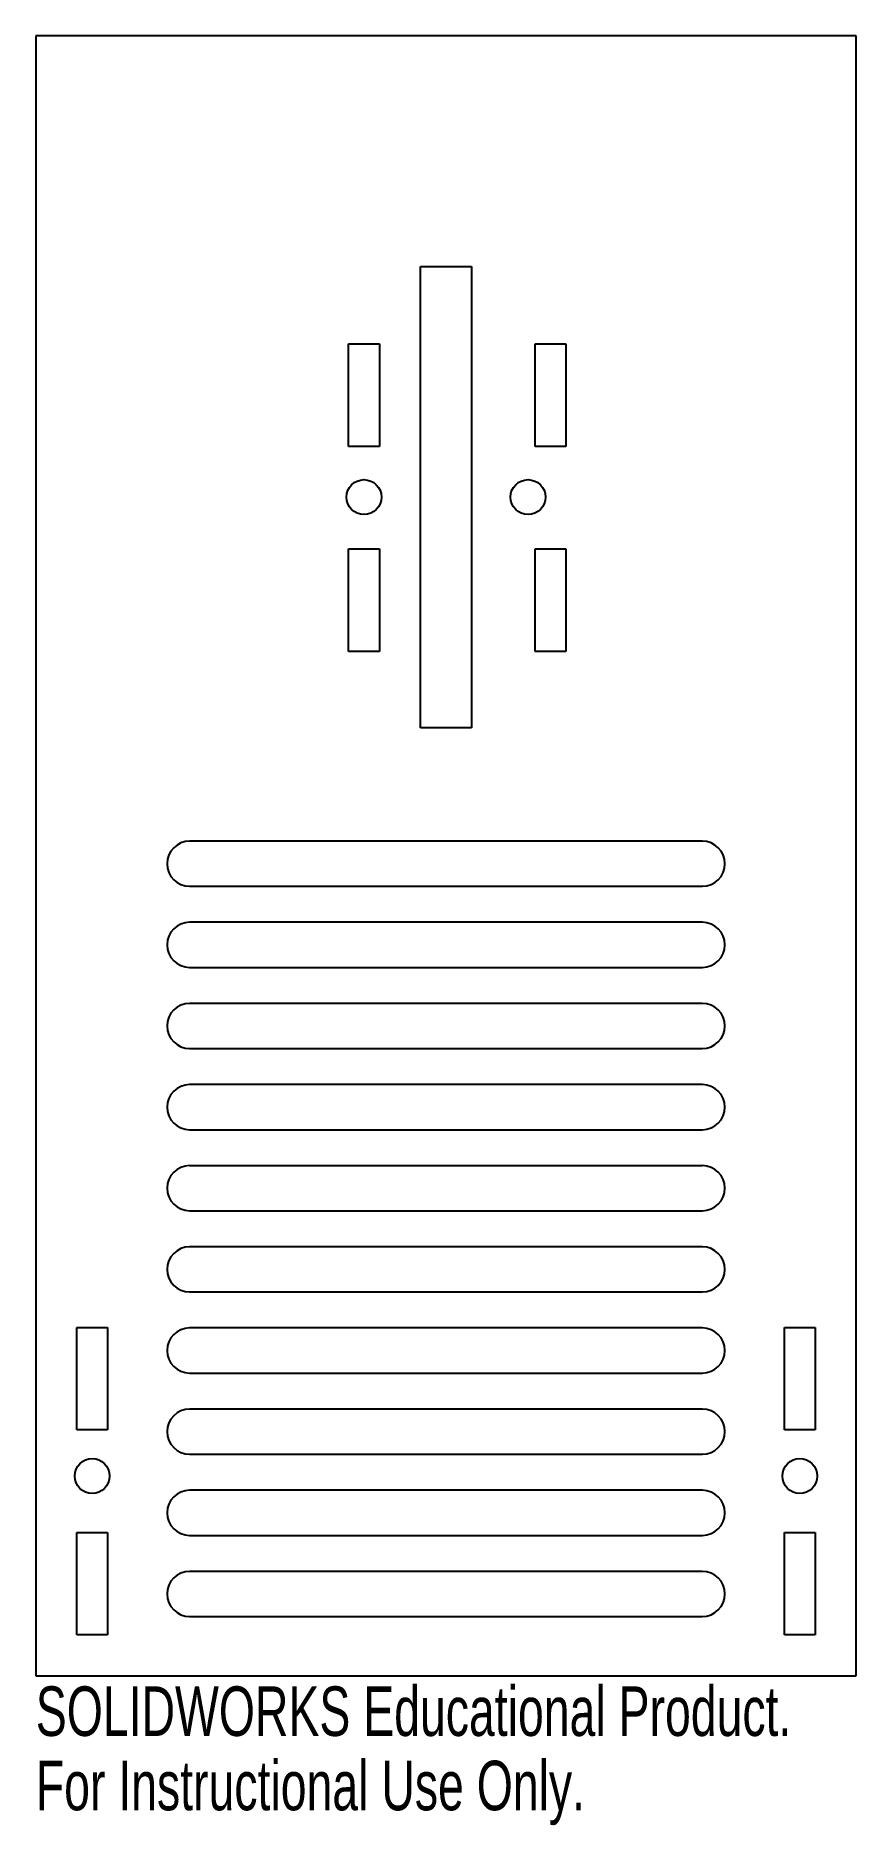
# Model space of a CAD drawing. Header units: millimetres. Extents: x 0 to 80, y -15 to 160.
import ezdxf

# ---------------------------------------------------------------- set-up
doc = ezdxf.new("R2010")
doc.units = ezdxf.units.MM
doc.styles.add('SLDTEXTSTYLE0', font='TXT', dxfattribs={"width": 0.7})

msp = doc.modelspace()

# ---------------------------------------------------------------- linework, layer by layer
at = {"color": 7, "linetype": 'Continuous', "lineweight": 25}
for p, q in [((0, 160), (0, 0)), ((80, 160), (0, 160)), ((80, 0), (80, 160)), ((37.5, 92.5), (37.5, 137.5)), ((37.5, 137.5), (42.5, 137.5)), ((42.5, 137.5), (42.5, 92.5)), ((30.5, 129.95), (33.5, 129.95)), ((30.5, 119.95), (30.5, 129.95)), ((33.5, 129.95), (33.5, 119.95)), ((48.69, 129.95), (51.69, 129.95)), ((48.69, 119.95), (48.69, 129.95)), ((51.69, 129.95), (51.69, 119.95)), ((33.5, 119.95), (30.5, 119.95)), ((51.69, 119.95), (48.69, 119.95)), ((30.5, 109.95), (33.5, 109.95)), ((30.5, 99.95), (30.5, 109.95)), ((33.5, 109.95), (33.5, 99.95)), ((48.69, 109.95), (51.69, 109.95)), ((48.69, 99.95), (48.69, 109.95)), ((51.69, 109.95), (51.69, 99.95)), ((33.5, 99.95), (30.5, 99.95)), ((51.69, 99.95), (48.69, 99.95)), ((42.5, 92.5), (37.5, 92.5)), ((65, 81.44), (15, 81.44)), ((15, 77.03), (65, 77.03)), ((65, 73.52), (15, 73.52)), ((15, 69.12), (65, 69.12)), ((65, 65.61), (15, 65.61)), ((15, 61.2), (65, 61.2)), ((65, 57.69), (15, 57.69)), ((15, 53.29), (65, 53.29)), ((65, 49.77), (15, 49.77)), ((15, 45.38), (65, 45.38)), ((65, 41.86), (15, 41.86)), ((15, 37.46), (65, 37.46)), ((4, 34), (7, 34)), ((4, 24), (4, 34)), ((7, 34), (7, 24)), ((65, 33.95), (15, 33.95)), ((73, 34), (76, 34)), ((73, 24), (73, 34)), ((76, 34), (76, 24)), ((15, 29.55), (65, 29.55)), ((65, 26.03), (15, 26.03)), ((7, 24), (4, 24)), ((76, 24), (73, 24)), ((15, 21.63), (65, 21.63)), ((65, 18.11), (15, 18.11)), ((4, 14), (7, 14)), ((4, 4), (4, 14)), ((7, 14), (7, 4)), ((73, 14), (76, 14)), ((73, 4), (73, 14)), ((76, 14), (76, 4)), ((15, 13.71), (65, 13.71)), ((65, 10.2), (15, 10.2)), ((15, 5.8), (65, 5.8)), ((7, 4), (4, 4)), ((76, 4), (73, 4)), ((0, 0), (80, 0))]:
    msp.add_line(p, q, dxfattribs=at)
for centre in [(32, 115), (48, 115), (5.5, 19.5), (74.5, 19.5)]:
    msp.add_circle(centre, 1.7, dxfattribs=at)
for centre, start, end in [((15, 79.23), 90, 270), ((65, 79.23), 270, 90), ((15, 71.32), 90, 270), ((65, 71.32), 270, 90), ((15, 63.41), 90, 270), ((65, 63.41), 270, 90), ((15, 55.49), 90, 270), ((65, 55.49), 270, 90), ((15, 47.58), 90, 270), ((65, 47.58), 270, 90), ((15, 39.66), 90, 270), ((65, 39.66), 270, 90), ((15, 31.75), 90, 270), ((65, 31.75), 270, 90), ((15, 23.83), 90, 270), ((65, 23.83), 270, 90), ((15, 15.91), 90, 270), ((65, 15.91), 270, 90), ((15, 8), 90, 270), ((65, 8), 270, 90)]:
    msp.add_arc(centre, 2.2, start, end, dxfattribs=at)

# ---------------------------------------------------------------- texts
at = {"color": 7, "linetype": 'Continuous', "char_height": 4.8336, "attachment_point": 1, "style": 'SLDTEXTSTYLE0'}
for s, insert in [('SOLIDWORKS Educational Product.', (0, -1.02)), ('For Instructional Use Only.', (0, -8.27))]:
    msp.add_mtext(s, dxfattribs=dict(at, insert=insert))

doc.saveas('drawing.dxf')
